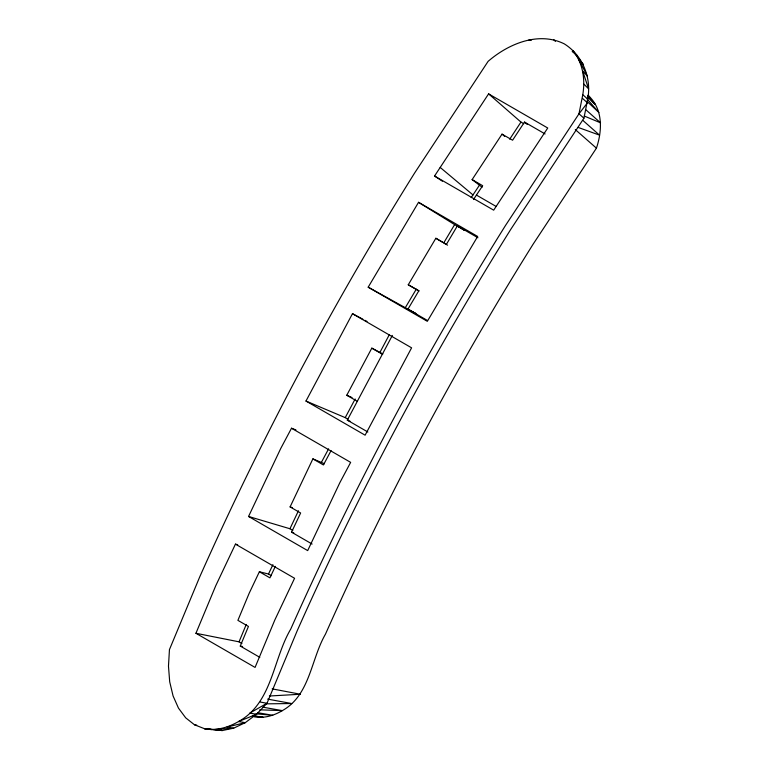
<?xml version="1.0" encoding="UTF-8"?>
<svg xmlns="http://www.w3.org/2000/svg" width="769" height="769" viewBox="0 0 769 769"><rect width="100%" height="100%" fill="white"/><g stroke="black" fill="none" stroke-linecap="round" stroke-linejoin="round"><path stroke-width="1.15" d="M587.708 99.124L583.931 118.205L510.885 229.181A1890.308 1091.374 -60 0 0 297.286 630.57L266.997 703.279L256.49 714.276L245.253 722.668L233.699 728.156L222.241 730.55L204.544 728.724L194.49 724.783L185.694 717.833L178.466 708.105L173.073 695.945L169.699 681.795L168.478 666.156L169.449 649.594L199.844 576.625A1901.16 1097.642 -60 0 1 414.52 173.169L488.104 61.357C508.328 43.852 538.56 31.106 564.283 43.862C582.719 55.378 591.726 77.948 587.708 99.124L582.777 94.712C585.353 79.467 583.037 62.702 572.742 50.639L583.527 64.779L578.961 59.838L587.324 76.016L582.719 71.123L588.583 88.848L583.882 84.1M260.326 702.059L266.997 703.279L249.79 713.103L256.49 714.276L238.544 721.533L245.253 722.668L226.97 727.061L233.699 728.156L215.503 729.483L222.241 730.55L204.544 728.724C216.416 730.963 228.287 727.503 238.544 721.533C272.457 702.933 272.803 659.446 290.73 629.1A1901.16 1097.642 -60 0 1 505.396 225.634L578.98 113.822L582.777 94.712M254.164 716.785C264.036 718.611 273.87 715.631 282.348 710.623C310.099 695.186 310.936 659.187 325.47 634.146A1830.681 1056.942 -60 0 1 533.157 244.119L596.427 148.157C602.387 130.47 603.184 108.785 588.016 95.318M237.708 544.74L235.449 544.135L215.724 585.795L195.932 633.281L239.034 641.827L246.263 624.457M259.816 657.351L240.274 646.066L248.445 626.437L237.9 620.352L249.146 593.322L259.374 571.761L268.496 574.02L271.37 575.683M291.518 428.227L350.654 462.371L339.84 482.692L307.687 550.604L248.55 516.46L280.704 448.548L291.518 428.227L295.94 429.948M312.127 544.058L291.557 532.186L300.631 512.99L290.096 506.906L312.887 458.872L324.431 463.726M248.55 516.46L289.942 528.745L298.449 510.77M268.496 574.02L272.908 564.696M275.369 566.349L269.919 577.846L259.374 571.761M352.471 313.685L411.598 347.828L365.112 435.187L305.975 401.043L352.471 313.685L362.862 319.222M357.316 401.322L346.771 395.237L371.812 348.146L382.856 353.951M305.975 401.043L345.233 417.625L355.163 398.976M379.982 352.289L389.345 334.659M331.083 450.596L323.422 464.957L312.887 458.872M367.87 432.015L347.3 420.134L392.363 335.409M321.557 462.063L328.603 448.836M368.188 287.183L418.538 202.324L477.664 236.458L427.324 321.317L368.188 287.183L415.952 313.589L407.916 309.205L418.797 290.874L408.252 284.79L435.86 238.265L446.404 244.359L457.372 225.884L477.943 237.756M405.407 307.504L416.25 289.24L419.124 290.903M418.538 202.324L454.614 224.606L443.723 242.956L447.558 245.167M434.543 176.024L488.603 93.866L547.739 128.01L493.679 210.168L434.543 176.024L442.415 181.215M482.086 187.194L472.128 179.6L502.042 134.133L512.587 140.218L524.525 122.079L545.096 133.95M471.195 197.604L479.212 185.54M509.684 139.218L520.959 122.079L488.603 93.866M473.473 199.536L482.663 185.685L472.128 179.6M269.361 696.003L300.468 694.253L272.139 688.861M265.68 703.856L291.701 703.529L267.622 699.117M259.72 709.816L282.348 710.623L262.806 707.163M256.087 713.815L272.745 715.295L257.778 712.719M253.799 715.997L263.238 717.381L252.857 715.631M194.49 724.783L196.739 725.129M528.822 39.998L531.177 40.459M240.274 646.066L242.6 646.527M291.557 532.186L293.787 532.84M290.096 506.906L292.307 507.607M578.134 127.414L599.522 135.152L582.844 120.377M207.938 728.454L211.292 729.762M584.248 116.023L600.522 122.819L585.632 109.554M347.3 420.134L350.481 421.479M346.771 395.237L352.01 397.573M364.948 320.327L367.024 321.442M408.252 284.79L416.25 289.24M520.959 122.079L523.843 123.742M476.472 195.095L496.015 206.38M454.614 224.606L464.197 230.142L457.372 225.884M407.916 309.205L427.458 320.49M371.812 348.146L382.356 354.23M345.233 417.625L348.107 419.288M289.942 528.745L292.816 530.408M235.449 544.135L294.575 578.278L274.85 619.929L255.068 667.425L195.932 633.281M239.034 641.827L241.908 643.48M435.86 238.265L442.742 242.37M587.901 95.644L589.669 97.019L587.997 95.375M572.203 51.542L577.288 55.608M440.195 167.431L473.012 194.951M502.042 134.133L504.675 136.401M524.525 122.079L527.14 124.357M575.299 129.577L596.427 148.157M583.931 118.205L578.98 113.822L587.458 102.815L582.527 98.413M586.882 101.239L598.907 112.524L587.17 98.98M587.526 96.721L595.033 104.296L587.891 96.51M553.882 39.757L555.401 41.411"/></g></svg>
